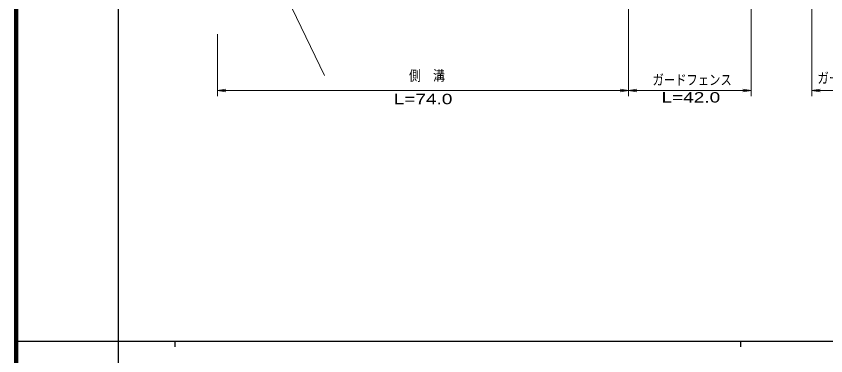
# Model space of a CAD drawing. Units: millimetres, scale not verified. Extents: x 40000 to 680000, y 20000 to 380000.
# Drawn here: x 40000 to 183046, y 202409 to 262491 of the extents above; entities that cross this region are included whole.
import ezdxf
from ezdxf.enums import TextEntityAlignment as Align

# ---------------------------------------------------------------- set-up
doc = ezdxf.new("R2010")
doc.units = ezdxf.units.MM
doc.header["$LTSCALE"] = 1000
for name, color, linetype, lineweight in [('M-BMK-OTRS', 5, 'Continuous', 13), ('M-STR-HTXT', 7, 'Continuous', 13), ('M-TTL', 2, 'Continuous', 140), ('M-TTL-BAND', 7, 'Continuous', 25)]:
    doc.layers.add(name, color=color, linetype=linetype, lineweight=lineweight)
doc.styles.add('ＭＳ Ｐゴシック', font='')
doc.styles.get('ＭＳ Ｐゴシック').set_extended_font_data('MS PGothic')

# ---------------------------------------------------------------- blocks, each defined once
blk = doc.blocks.new('open_arrow')
at = {"color": 0, "linetype": 'Continuous', "lineweight": -2}
blk.add_lwpolyline([(7.5, 1.25), (0, 0), (7.5, -1.25)], dxfattribs=at)

msp = doc.modelspace()

# ---------------------------------------------------------------- linework, layer by layer
at = {"layer": 'M-BMK-OTRS'}
msp.add_line((94496, 251970), (72810, 297013), dxfattribs=at)
at = {"layer": 'M-STR-HTXT'}
for p, q in [((180569, 298572), (180569, 248358)), ((148184, 290200), (148184, 248358)), ((169886, 282839), (169886, 248358)), ((75550, 259281), (75550, 248358)), ((75550, 249358), (148184, 249358)), ((148184, 249358), (169886, 249358)), ((180569, 249358), (196940, 249358))]:
    msp.add_line(p, q, dxfattribs=at)
at = {"layer": 'M-TTL'}
msp.add_line((40000, 380000), (40000, 20000), dxfattribs=at)
at = {"layer": 'M-TTL-BAND'}
for p, q in [((58000, 370000), (58000, 20000)), ((40000, 205000), (579000, 205000)), ((68000, 205000), (68000, 204000)), ((168000, 205000), (168000, 204000))]:
    msp.add_line(p, q, dxfattribs=at)

# ---------------------------------------------------------------- block references
at = {"layer": 'M-STR-HTXT', "xscale": 200, "yscale": 200}
for p in [(75550, 249358), (148184, 249358), (180569, 249358)]:
    msp.add_blockref('open_arrow', p, dxfattribs=at)
at = {"layer": 'M-STR-HTXT', "xscale": 200, "yscale": 200, "rotation": 180}
for p in [(148184, 249358), (169886, 249358)]:
    msp.add_blockref('open_arrow', p, dxfattribs=at)

# ---------------------------------------------------------------- texts
at = {"layer": 'M-STR-HTXT', "style": 'ＭＳ Ｐゴシック'}
for s, width, p in [('側\u3000溝', 0.85, (112580, 250522)), ('ガードフェンス', 0.8, (159429, 249769)), ('ガードフェンス', 0.8, (188569, 250079)), ('L=42.0', 1.4, (159205, 246668)), ('L=74.0', 1.4, (111889, 246371))]:
    msp.add_text(s, height=1833, dxfattribs=dict(at, width=width)).set_placement(p, align=Align.BOTTOM_CENTER)

doc.saveas('drawing.dxf')
